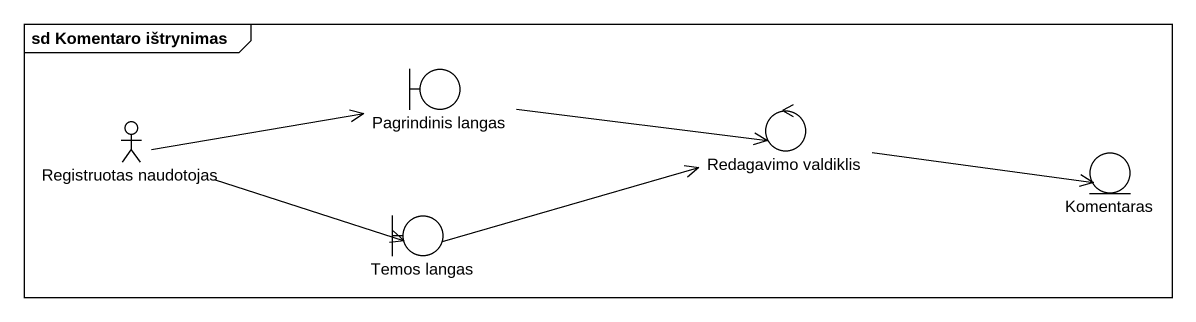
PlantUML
@startuml
mainframe sd Komentaro ištrynimas
boundary "Pagrindinis langas" as Pagrindinis_langas
control "Redagavimo valdiklis" as Redagavimo_valdiklis
actor "Registruotas naudotojas" as Registruotas_naudotojas
entity Komentaras
boundary "Temos langas" as Temos_langas
Pagrindinis_langas -right-> Redagavimo_valdiklis
Redagavimo_valdiklis -right-> Komentaras
Registruotas_naudotojas -right-> Pagrindinis_langas
Registruotas_naudotojas -right-> Temos_langas
Temos_langas -right-> Redagavimo_valdiklis
@enduml
